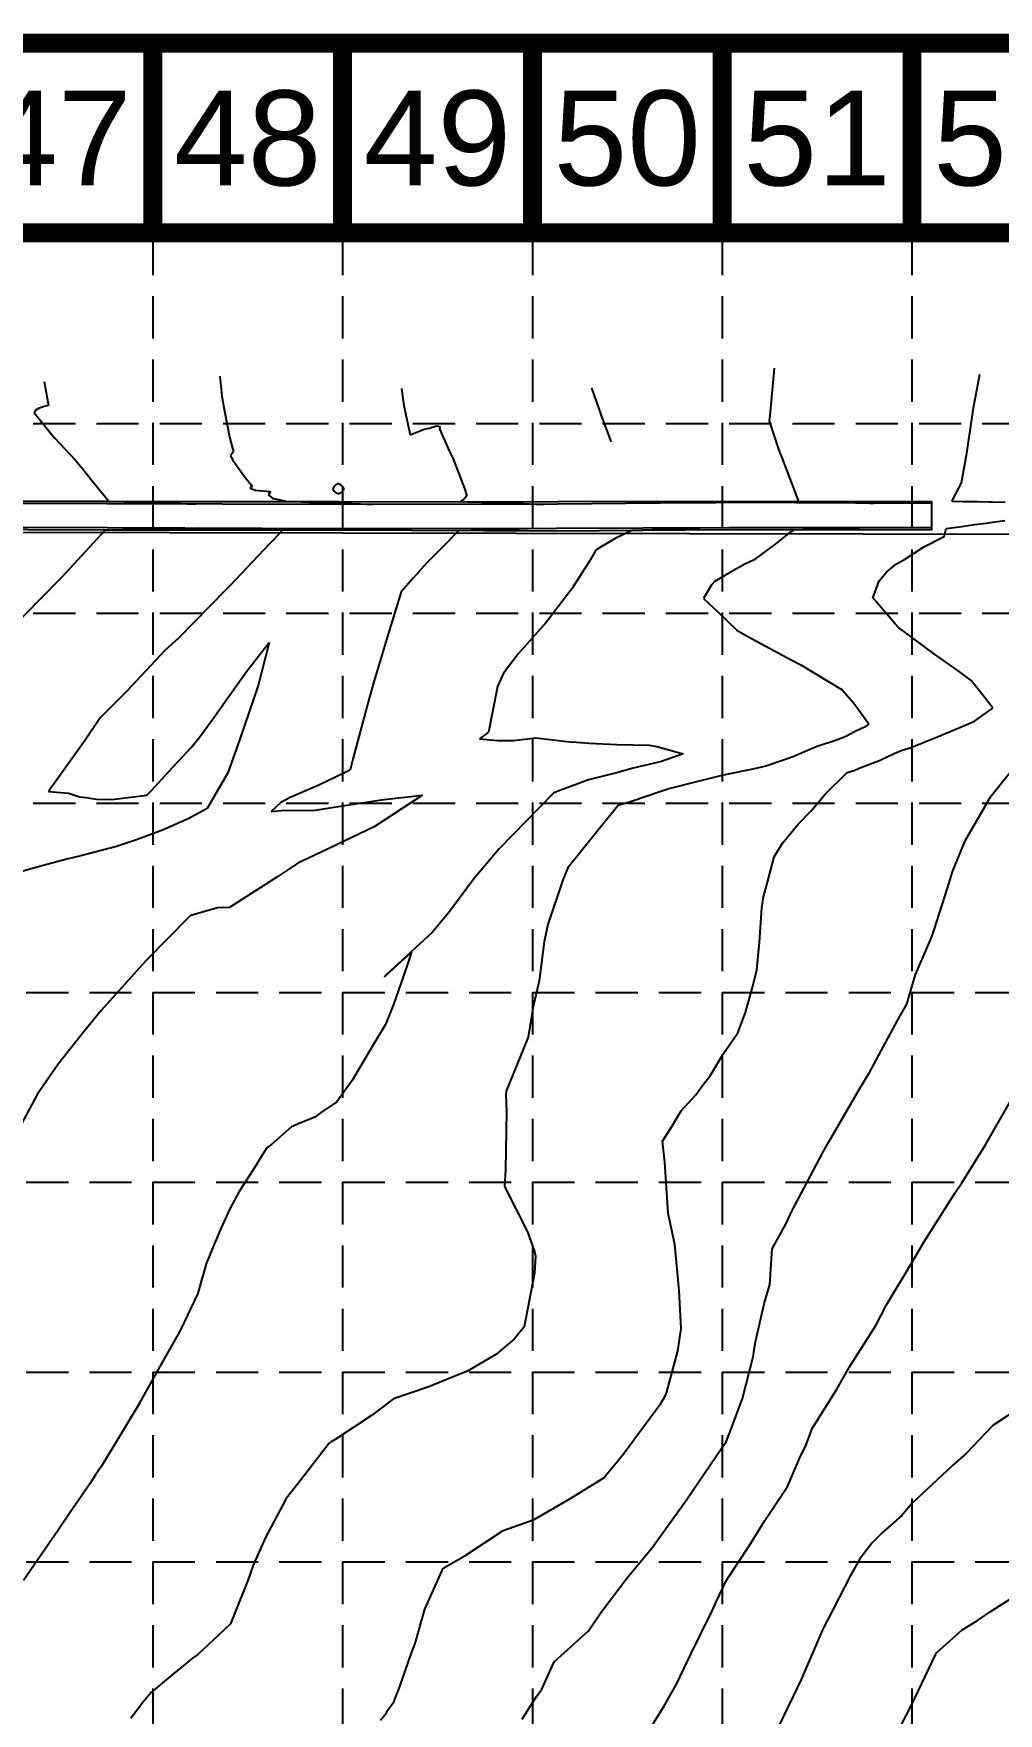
# Model space of a CAD drawing. Extents: x 626 to 3511, y 2890 to 4695.
# Drawn here: x 2760.5 to 2989.2, y 4296.5 to 4694.7 of the extents above; entities that cross this region are included whole.
import ezdxf
from ezdxf.enums import TextEntityAlignment as Align

# ---------------------------------------------------------------- set-up
doc = ezdxf.new("R2010")
doc.units = 0
doc.header["$LTSCALE"] = 100
doc.header["$MEASUREMENT"] = 0
doc.linetypes.add('HIDDEN', pattern=[0.375, 0.25, -0.125])
for name, color, linetype in [('$-BNDY2', 4, 'CONTINUOUS'), ('BASE', 7, 'CONTINUOUS'), ('DG-XCONTOURS', 9, 'CONTINUOUS'), ('DG-XIDX_CONTOURS', 2, 'CONTINUOUS'), ('GRID', 254, 'HIDDEN'), ('PSWDG-XCONC', 4, 'CONTINUOUS')]:
    doc.layers.add(name, color=color, linetype=linetype)
doc.styles.get("Standard").update_dxf_attribs({"font": 'ARIAL.TTF'})

msp = doc.modelspace()

# ---------------------------------------------------------------- linework, layer by layer
at = {"layer": '$-BNDY2', "color": 7}
msp.add_line((752.27, 4580.24), (3393.13, 4575.32), dxfattribs=at)
at = {"layer": 'BASE', "const_width": 4.5}
for points in [[(628.71, 2892.46), (3508.71, 2892.46), (3508.71, 4692.46), (628.71, 4692.46)], [(673.71, 2937.46), (3463.71, 2937.46), (3463.71, 4647.46), (673.71, 4647.46)]]:
    msp.add_lwpolyline(points, close=True, dxfattribs=at)
for points in [[(2788.71, 4647.46), (2788.71, 4692.46)], [(2833.71, 4647.46), (2833.71, 4692.46)], [(2878.71, 4647.46), (2878.71, 4692.46)], [(2923.71, 4647.46), (2923.71, 4692.46)], [(2968.71, 4647.46), (2968.71, 4692.46)]]:
    msp.add_lwpolyline(points, dxfattribs=at)
at = {"layer": 'DG-XCONTOURS', "color": 43}
for p, q in [((2936.04, 4615.44, 1146), (2935.14, 4605.91, 1146)), ((2762.95, 4612.23, 1142), (2764.03, 4606.58, 1142)), ((2804.59, 4613.54, 1143), (2805.08, 4608.78, 1143)), ((2983.34, 4606.41, 1147), (2984.77, 4614.02, 1147)), ((2805.08, 4608.78, 1143), (2805.72, 4605.24, 1143)), ((2847.65, 4610.6, 1144), (2848.27, 4606.58, 1144)), ((2760.82, 4605.37, 1142), (2760.56, 4604.8, 1142)), ((2760.56, 4604.8, 1142), (2761.39, 4603.85, 1142)), ((2761.66, 4605.85, 1142), (2760.82, 4605.37, 1142)), ((2761.39, 4603.85, 1142), (2764.97, 4599.46, 1142)), ((2762.96, 4606.35, 1142), (2761.66, 4605.85, 1142)), ((2764.03, 4606.58, 1142), (2762.96, 4606.35, 1142)), ((2805.72, 4605.24, 1143), (2806.92, 4599.14, 1143)), ((2848.27, 4606.58, 1144), (2849.72, 4599.64, 1144)), ((2935.04, 4604.29, 1146), (2934.82, 4602.96, 1146)), ((2934.82, 4602.96, 1146), (2935.82, 4600.01, 1146)), ((2935.14, 4605.91, 1146), (2935.04, 4604.29, 1146)), ((2982.49, 4600.62, 1147), (2983.34, 4606.41, 1147)), ((2764.97, 4599.46, 1142), (2765.51, 4598.84, 1142)), ((2765.51, 4598.84, 1142), (2766.69, 4597.59, 1142)), ((2806.92, 4599.14, 1143), (2807.49, 4596.96, 1143)), ((2849.72, 4599.64, 1144), (2853.06, 4600.91, 1144)), ((2853.06, 4600.91, 1144), (2854.21, 4601.2, 1144)), ((2854.21, 4601.2, 1144), (2855.96, 4601.7, 1144)), ((2855.96, 4601.7, 1144), (2856.76, 4601.61, 1144)), ((2856.76, 4601.61, 1144), (2856.73, 4601.03, 1144)), ((2856.73, 4601.03, 1144), (2859.09, 4595.68, 1144)), ((2935.82, 4600.01, 1146), (2937.22, 4595.77, 1146)), ((2981.69, 4595.23, 1147), (2982.49, 4600.62, 1147)), ((2766.69, 4597.59, 1142), (2770.34, 4593.68, 1142)), ((2807.84, 4595.63, 1143), (2807.13, 4594.59, 1143)), ((2807.49, 4596.96, 1143), (2807.84, 4595.63, 1143)), ((2859.09, 4595.68, 1144), (2859.84, 4594.05, 1144)), ((2937.22, 4595.77, 1146), (2937.92, 4593.97, 1146)), ((2980.47, 4588.21, 1147), (2981.69, 4595.23, 1147)), ((2770.34, 4593.68, 1142), (2771.99, 4591.71, 1142)), ((2771.99, 4591.71, 1142), (2774.33, 4588.7, 1142)), ((2807.13, 4594.59, 1143), (2807.72, 4593.61, 1143)), ((2807.72, 4593.61, 1143), (2810.5, 4589.73, 1143)), ((2859.84, 4594.05, 1144), (2861.2, 4590.63, 1144)), ((2937.92, 4593.97, 1146), (2940.06, 4588.36, 1146)), ((2774.33, 4588.7, 1142), (2778.32, 4583.89, 1142)), ((2810.5, 4589.73, 1143), (2812.35, 4587.35, 1143)), ((2812.35, 4587.35, 1143), (2811.76, 4587.02, 1143)), ((2811.76, 4587.02, 1143), (2812.18, 4586.79, 1143)), ((2831.8, 4587.43, 1144), (2831.43, 4586.82, 1144)), ((2832.06, 4587.68, 1144), (2831.8, 4587.43, 1144)), ((2832.61, 4588.03, 1144), (2832.06, 4587.68, 1144)), ((2832.7, 4588.1, 1144), (2832.61, 4588.03, 1144)), ((2832.81, 4588.02, 1144), (2832.7, 4588.1, 1144)), ((2833.49, 4587.6, 1144), (2832.81, 4588.02, 1144)), ((2833.72, 4587.38, 1144), (2833.49, 4587.6, 1144)), ((2833.97, 4586.98, 1144), (2833.72, 4587.38, 1144)), ((2834.12, 4586.7, 1144), (2833.97, 4586.98, 1144)), ((2861.2, 4590.63, 1144), (2862.63, 4586.85, 1144)), ((2940.06, 4588.36, 1146), (2941.81, 4583.77, 1146)), ((2978.17, 4583.79, 1147), (2980.47, 4588.21, 1147)), ((2778.32, 4583.89, 1142), (2778.39, 4583.87, 1142)), ((2778.39, 4583.87, 1142), (2778.46, 4583.83, 1142)), ((2778.46, 4583.83, 1142), (2781.97, 4583.72, 1142)), ((2781.97, 4583.72, 1142), (2783.53, 4583.68, 1142)), ((2783.53, 4583.68, 1142), (2785.69, 4583.61, 1142)), ((2785.69, 4583.61, 1142), (2788.61, 4583.52, 1142)), ((2788.61, 4583.52, 1142), (2789.4, 4583.5, 1142)), ((2789.4, 4583.5, 1142), (2791.56, 4583.43, 1142)), ((2791.56, 4583.43, 1142), (2793.11, 4583.39, 1142)), ((2793.11, 4583.39, 1142), (2793.7, 4583.37, 1142)), ((2793.7, 4583.37, 1142), (2796.87, 4583.26, 1142)), ((2796.87, 4583.26, 1142), (2798.88, 4583.19, 1142)), ((2812.18, 4586.79, 1143), (2813.05, 4586.52, 1143)), ((2813.05, 4586.52, 1143), (2813.79, 4586.4, 1143)), ((2813.79, 4586.4, 1143), (2816.59, 4586.15, 1143)), ((2816.59, 4586.15, 1143), (2816.13, 4585.39, 1143)), ((2816.13, 4585.39, 1143), (2816.15, 4585.3, 1143)), ((2816.15, 4585.3, 1143), (2817.14, 4584.6, 1143)), ((2817.14, 4584.6, 1143), (2817.27, 4584.53, 1143)), ((2817.27, 4584.53, 1143), (2818.63, 4584.24, 1143)), ((2818.63, 4584.24, 1143), (2820.29, 4583.89, 1143)), ((2820.29, 4583.89, 1143), (2820.59, 4583.81, 1143)), ((2820.59, 4583.81, 1143), (2823.87, 4583.71, 1143)), ((2823.87, 4583.71, 1143), (2825.7, 4583.65, 1143)), ((2825.7, 4583.65, 1143), (2827.62, 4583.58, 1143)), ((2827.62, 4583.58, 1143), (2830.89, 4583.47, 1143)), ((2830.89, 4583.47, 1143), (2831.38, 4583.45, 1143)), ((2831.38, 4583.45, 1143), (2832.68, 4583.41, 1143)), ((2831.43, 4586.82, 1144), (2831.4, 4586.79, 1144)), ((2831.4, 4586.79, 1144), (2831.42, 4586.76, 1144)), ((2831.42, 4586.76, 1144), (2831.8, 4586.18, 1144)), ((2831.8, 4586.18, 1144), (2831.99, 4586, 1144)), ((2831.99, 4586, 1144), (2832.34, 4585.8, 1144)), ((2832.34, 4585.8, 1144), (2832.62, 4585.65, 1144)), ((2832.62, 4585.65, 1144), (2833.01, 4585.81, 1144)), ((2832.68, 4583.41, 1143), (2835.93, 4583.3, 1143)), ((2833.01, 4585.81, 1144), (2833.43, 4585.99, 1144)), ((2833.43, 4585.99, 1144), (2833.62, 4586.13, 1144)), ((2833.62, 4586.13, 1144), (2833.9, 4586.44, 1144)), ((2833.9, 4586.44, 1144), (2834.12, 4586.7, 1144)), ((2835.93, 4583.3, 1143), (2837.96, 4583.23, 1143)), ((2837.96, 4583.23, 1143), (2840.9, 4583.13, 1143)), ((2862.44, 4584.36, 1144), (2861.65, 4583.78, 1144)), ((2861.65, 4583.78, 1144), (2863.42, 4583.72, 1144)), ((2862.61, 4584.53, 1144), (2862.44, 4584.36, 1144)), ((2863.21, 4585.11, 1144), (2862.61, 4584.53, 1144)), ((2862.63, 4586.85, 1144), (2863.21, 4585.11, 1144)), ((2863.42, 4583.72, 1144), (2866.62, 4583.62, 1144)), ((2866.62, 4583.62, 1144), (2871.48, 4583.46, 1144)), ((2871.48, 4583.46, 1144), (2871.58, 4583.46, 1144)), ((2871.58, 4583.46, 1144), (2871.76, 4583.46, 1144)), ((2871.76, 4583.46, 1144), (2876.55, 4583.3, 1144)), ((2876.55, 4583.3, 1144), (2879.54, 4583.21, 1144)), ((2879.54, 4583.21, 1144), (2881.52, 4583.14, 1144)), ((2941.81, 4583.77, 1146), (2944.6, 4583.7, 1146)), ((2944.6, 4583.7, 1146), (2946.36, 4583.66, 1146)), ((2946.36, 4583.66, 1146), (2949.26, 4583.59, 1146)), ((2949.26, 4583.59, 1146), (2950.92, 4583.55, 1146)), ((2950.92, 4583.55, 1146), (2951.92, 4583.53, 1146)), ((2951.92, 4583.53, 1146), (2955.31, 4583.46, 1146)), ((2955.31, 4583.46, 1146), (2958.75, 4583.4, 1146)), ((2958.75, 4583.4, 1146), (2959.66, 4583.38, 1146)), ((2980.81, 4583.75, 1147), (2978.17, 4583.79, 1147)), ((2982.53, 4583.72, 1147), (2980.81, 4583.75, 1147)), ((2984.22, 4583.69, 1147), (2982.53, 4583.72, 1147)), ((2986.99, 4583.64, 1147), (2984.22, 4583.69, 1147)), ((2987.76, 4583.63, 1147), (2986.99, 4583.64, 1147)), ((2990.76, 4583.57, 1147), (2987.76, 4583.63, 1147)), ((2987.28, 4578.82, 1147), (2990.75, 4579.3, 1147)), ((2777.41, 4576.97, 1142), (2767.13, 4565.83, 1142)), ((2777.59, 4576.97, 1142), (2777.41, 4576.97, 1142)), ((2778.12, 4576.99, 1142), (2777.59, 4576.97, 1142)), ((2781.6, 4577.08, 1142), (2778.12, 4576.99, 1142)), ((2783.07, 4577.12, 1142), (2781.6, 4577.08, 1142)), ((2785.64, 4577.19, 1142), (2783.07, 4577.12, 1142)), ((2788.83, 4577.27, 1142), (2785.64, 4577.19, 1142)), ((2789.69, 4577.29, 1142), (2788.83, 4577.27, 1142)), ((2791.73, 4577.34, 1142), (2789.69, 4577.29, 1142)), ((2793.74, 4577.4, 1142), (2791.73, 4577.34, 1142)), ((2794.5, 4577.41, 1142), (2793.74, 4577.4, 1142)), ((2797.49, 4577.44, 1142), (2794.5, 4577.41, 1142)), ((2799.64, 4577.47, 1142), (2797.49, 4577.44, 1142)), ((2819.17, 4576.62, 1143), (2816.48, 4573.81, 1143)), ((2819.48, 4576.97, 1143), (2819.17, 4576.62, 1143)), ((2823.42, 4577.07, 1143), (2819.48, 4576.97, 1143)), ((2825.04, 4577.09, 1143), (2823.42, 4577.07, 1143)), ((2827.17, 4577.12, 1143), (2825.04, 4577.09, 1143)), ((2830.19, 4577.16, 1143), (2827.17, 4577.12, 1143)), ((2830.92, 4577.16, 1143), (2830.19, 4577.16, 1143)), ((2832.92, 4577.19, 1143), (2830.92, 4577.16, 1143)), ((2834.67, 4577.21, 1143), (2832.92, 4577.19, 1143)), ((2835.37, 4577.22, 1143), (2834.67, 4577.21, 1143)), ((2838.4, 4577.26, 1143), (2835.37, 4577.22, 1143)), ((2840.27, 4577.33, 1143), (2838.4, 4577.26, 1143)), ((2859.97, 4575.57, 1144), (2858.24, 4573.85, 1144)), ((2861.23, 4576.88, 1144), (2859.97, 4575.57, 1144)), ((2864.21, 4576.92, 1144), (2861.23, 4576.88, 1144)), ((2866.47, 4576.95, 1144), (2864.21, 4576.92, 1144)), ((2867.95, 4576.97, 1144), (2866.47, 4576.95, 1144)), ((2871.12, 4577.09, 1144), (2867.95, 4576.97, 1144)), ((2871.24, 4577.09, 1144), (2871.12, 4577.09, 1144)), ((2871.57, 4577.11, 1144), (2871.24, 4577.09, 1144)), ((2874.52, 4577.22, 1144), (2871.57, 4577.11, 1144)), ((2875.54, 4577.26, 1144), (2874.52, 4577.22, 1144)), ((2877.8, 4577.34, 1144), (2875.54, 4577.26, 1144)), ((2879.95, 4577.43, 1144), (2877.8, 4577.34, 1144)), ((2939.43, 4576.23, 1146), (2935.47, 4573.07, 1146)), ((2940.76, 4577.08, 1146), (2939.43, 4576.23, 1146)), ((2943.02, 4577.14, 1146), (2940.76, 4577.08, 1146)), ((2945.08, 4577.2, 1146), (2943.02, 4577.14, 1146)), ((2946.2, 4577.23, 1146), (2945.08, 4577.2, 1146)), ((2949.3, 4577.31, 1146), (2946.2, 4577.23, 1146)), ((2949.37, 4577.32, 1146), (2949.3, 4577.31, 1146)), ((2949.4, 4577.32, 1146), (2949.37, 4577.32, 1146)), ((2952.88, 4577.42, 1146), (2949.4, 4577.32, 1146)), ((2954.35, 4577.47, 1146), (2952.88, 4577.42, 1146)), ((2956.38, 4577.53, 1146), (2954.35, 4577.47, 1146)), ((2959.3, 4577.62, 1146), (2956.38, 4577.53, 1146)), ((2971.51, 4573.03, 1147), (2976.34, 4575.54, 1147)), ((2976.34, 4575.54, 1147), (2976.82, 4577.42, 1147)), ((2976.82, 4577.42, 1147), (2979.9, 4577.83, 1147)), ((2979.9, 4577.83, 1147), (2981.53, 4578.05, 1147)), ((2981.53, 4578.05, 1147), (2983.53, 4578.32, 1147)), ((2983.53, 4578.32, 1147), (2986.32, 4578.69, 1147)), ((2986.32, 4578.69, 1147), (2987.28, 4578.82, 1147)), ((2816.48, 4573.81, 1143), (2807.01, 4563.83, 1143)), ((2858.24, 4573.85, 1144), (2853.61, 4569.17, 1144)), ((2935.43, 4573.04, 1146), (2931.16, 4569.88, 1146)), ((2935.46, 4573.06, 1146), (2935.43, 4573.04, 1146)), ((2935.47, 4573.07, 1146), (2935.46, 4573.06, 1146)), ((2966.96, 4570.09, 1147), (2971.5, 4573.03, 1147)), ((2971.5, 4573.03, 1147), (2971.51, 4573.03, 1147)), ((2971.51, 4573.03, 1147), (2971.51, 4573.03, 1147)), ((2853.61, 4569.17, 1144), (2850.55, 4565.68, 1144)), ((2925.81, 4567.11, 1146), (2921.85, 4564.87, 1146)), ((2929.11, 4568.97, 1146), (2925.81, 4567.11, 1146)), ((2931.16, 4569.88, 1146), (2929.11, 4568.97, 1146)), ((2960.95, 4565, 1147), (2962.63, 4567.06, 1147)), ((2962.63, 4567.06, 1147), (2965.07, 4569.02, 1147)), ((2965.07, 4569.02, 1147), (2966.96, 4570.09, 1147)), ((2767.13, 4565.83, 1142), (2761.61, 4560.22, 1142)), ((2807.01, 4563.83, 1143), (2805.91, 4562.67, 1143)), ((2850.55, 4565.68, 1144), (2847.64, 4562.4, 1144)), ((2921.16, 4564.07, 1146), (2919.31, 4560.78, 1146)), ((2921.85, 4564.87, 1146), (2921.16, 4564.07, 1146)), ((2959.39, 4560.95, 1147), (2960.31, 4563.24, 1147)), ((2960.31, 4563.24, 1147), (2960.95, 4565, 1147)), ((2761.61, 4560.22, 1142), (2756.17, 4554.61, 1142)), ((2805.91, 4562.67, 1143), (2794.81, 4551.42, 1143)), ((2847.64, 4562.4, 1144), (2844.23, 4551.31, 1144)), ((2919.31, 4560.78, 1146), (2922.68, 4557.67, 1146)), ((2964.63, 4554.86, 1147), (2959.39, 4560.95, 1147)), ((2922.68, 4557.67, 1146), (2927.19, 4553.3, 1146)), ((2794.81, 4551.42, 1143), (2791.52, 4548.37, 1143)), ((2844.23, 4551.31, 1144), (2841.1, 4541.07, 1144)), ((2927.19, 4553.3, 1146), (2929.76, 4551.8, 1146)), ((2929.76, 4551.8, 1146), (2940.1, 4546.31, 1146)), ((2965.55, 4553.87, 1147), (2964.63, 4554.86, 1147)), ((2966.41, 4553.31, 1147), (2965.55, 4553.87, 1147)), ((2974.07, 4547.59, 1147), (2966.41, 4553.31, 1147)), ((2791.52, 4548.37, 1143), (2782.61, 4538.95, 1143)), ((2810.95, 4543.53, 1143), (2816.35, 4550.38, 1143)), ((2816.35, 4550.38, 1143), (2814.49, 4543.25, 1143)), ((2979.89, 4543.47, 1147), (2974.07, 4547.59, 1147)), ((2803.03, 4532.39, 1143), (2810.95, 4543.53, 1143)), ((2814.49, 4543.25, 1143), (2813.69, 4540.21, 1143)), ((2940.1, 4546.31, 1146), (2942.32, 4545.1, 1146)), ((2942.32, 4545.1, 1146), (2952.18, 4539.17, 1146)), ((2982.72, 4541.4, 1147), (2979.89, 4543.47, 1147)), ((2813.69, 4540.21, 1143), (2809.38, 4527.49, 1143)), ((2841.1, 4541.07, 1144), (2839.62, 4535.69, 1144)), ((2952.18, 4539.17, 1146), (2954.94, 4536, 1146)), ((2986.71, 4536.42, 1147), (2982.72, 4541.4, 1147)), ((2782.61, 4538.95, 1143), (2776.22, 4532.5, 1143)), ((2839.62, 4535.69, 1144), (2836.15, 4522.73, 1144)), ((2954.94, 4536, 1146), (2958.48, 4531.08, 1146)), ((2987.86, 4534.83, 1147), (2986.71, 4536.42, 1147)), ((2776.22, 4532.5, 1143), (2772.69, 4527.2, 1143)), ((2799.64, 4527.71, 1143), (2803.03, 4532.39, 1143)), ((2980.6, 4530.48, 1147), (2983.52, 4531.71, 1147)), ((2983.52, 4531.71, 1147), (2986.87, 4534.08, 1147)), ((2986.87, 4534.08, 1147), (2987.86, 4534.83, 1147)), ((2772.69, 4527.2, 1143), (2763.99, 4515.07, 1143)), ((2797.84, 4525.51, 1143), (2799.64, 4527.71, 1143)), ((2809.38, 4527.49, 1143), (2806.53, 4519.48, 1143)), ((2952.83, 4528.03, 1146), (2950.61, 4527.13, 1146)), ((2955.22, 4529.25, 1146), (2952.83, 4528.03, 1146)), ((2957.57, 4530.41, 1146), (2955.22, 4529.25, 1146)), ((2958.48, 4531.08, 1146), (2957.57, 4530.41, 1146)), ((2968.31, 4525.44, 1147), (2974.89, 4528.11, 1147)), ((2974.89, 4528.11, 1147), (2980.6, 4530.48, 1147)), ((2792.43, 4519.74, 1143), (2797.84, 4525.51, 1143)), ((2940.68, 4523.39, 1146), (2937.8, 4522.36, 1146)), ((2943.19, 4524.43, 1146), (2940.68, 4523.39, 1146)), ((2946.21, 4525.74, 1146), (2943.19, 4524.43, 1146)), ((2950.61, 4527.13, 1146), (2946.21, 4525.74, 1146)), ((2961.13, 4522.48, 1147), (2964.47, 4524.09, 1147)), ((2964.47, 4524.09, 1147), (2966.38, 4524.83, 1147)), ((2966.38, 4524.83, 1147), (2968.31, 4525.44, 1147)), ((2987.55, 4514.15, 1148), (2995.26, 4523.7, 1148)), ((2788.39, 4515.3, 1143), (2792.43, 4519.74, 1143)), ((2806.53, 4519.48, 1143), (2801.62, 4511.01, 1143)), ((2834.51, 4519.66, 1144), (2827.93, 4516.49, 1144)), ((2835.54, 4520.2, 1144), (2834.51, 4519.66, 1144)), ((2836.15, 4522.73, 1144), (2835.54, 4520.2, 1144)), ((2930.94, 4520.34, 1146), (2923.96, 4518.91, 1146)), ((2934.06, 4521.08, 1146), (2930.94, 4520.34, 1146)), ((2937.8, 4522.36, 1146), (2934.06, 4521.08, 1146)), ((2948.09, 4514.44, 1147), (2953.31, 4519.59, 1147)), ((2953.31, 4519.59, 1147), (2955.13, 4520.13, 1147)), ((2955.13, 4520.13, 1147), (2956.21, 4520.59, 1147)), ((2956.21, 4520.59, 1147), (2961.13, 4522.48, 1147)), ((2787.3, 4514.22, 1143), (2788.39, 4515.3, 1143)), ((2827.93, 4516.49, 1144), (2821.31, 4513.63, 1144)), ((2910.46, 4515.49, 1146), (2909.17, 4515.08, 1146)), ((2911.07, 4515.71, 1146), (2910.46, 4515.49, 1146)), ((2918.53, 4517.62, 1146), (2911.07, 4515.71, 1146)), ((2923.96, 4518.91, 1146), (2918.53, 4517.62, 1146)), ((2763.99, 4515.07, 1143), (2768.77, 4514.69, 1143)), ((2768.77, 4514.69, 1143), (2771.32, 4513.82, 1143)), ((2771.32, 4513.82, 1143), (2772.96, 4513.66, 1143)), ((2772.96, 4513.66, 1143), (2775.36, 4513.27, 1143)), ((2775.36, 4513.27, 1143), (2779.05, 4513.15, 1143)), ((2779.05, 4513.15, 1143), (2787.3, 4514.22, 1143)), ((2819.08, 4512.44, 1144), (2816.77, 4510.34, 1144)), ((2821.31, 4513.63, 1144), (2819.08, 4512.44, 1144)), ((2826.65, 4510.6, 1144), (2836.78, 4512.14, 1144)), ((2836.78, 4512.14, 1144), (2842.89, 4513.08, 1144)), ((2852.69, 4514.22, 1144), (2841.18, 4506.67, 1144)), ((2842.89, 4513.08, 1144), (2852.69, 4514.22, 1144)), ((2899.06, 4511.75, 1146), (2894.2, 4505.79, 1146)), ((2902.43, 4512.8, 1146), (2899.06, 4511.75, 1146)), ((2909.17, 4515.08, 1146), (2902.43, 4512.8, 1146)), ((2944.79, 4510.47, 1147), (2948.09, 4514.44, 1147)), ((2981.4, 4503.53, 1148), (2987.49, 4514.07, 1148)), ((2987.49, 4514.07, 1148), (2987.51, 4514.1, 1148)), ((2987.51, 4514.1, 1148), (2987.55, 4514.15, 1148)), ((2794.43, 4507.41, 1143), (2791.05, 4505.91, 1143)), ((2797.27, 4508.68, 1143), (2794.43, 4507.41, 1143)), ((2801.62, 4511.01, 1143), (2797.27, 4508.68, 1143)), ((2816.77, 4510.34, 1144), (2820.05, 4510.67, 1144)), ((2820.05, 4510.67, 1144), (2826.65, 4510.6, 1144)), ((2937.98, 4502.79, 1147), (2941.72, 4507.31, 1147)), ((2941.72, 4507.31, 1147), (2944.79, 4510.47, 1147)), ((2784.82, 4503.63, 1143), (2780.1, 4502.03, 1143)), ((2791.05, 4505.91, 1143), (2784.82, 4503.63, 1143)), ((2841.18, 4506.67, 1144), (2828.45, 4500.64, 1144)), ((2894.2, 4505.79, 1146), (2887.09, 4496.94, 1146)), ((2978.37, 4496.27, 1148), (2981.4, 4503.53, 1148)), ((2771.64, 4499.81, 1143), (2768.67, 4499.13, 1143)), ((2780.1, 4502.03, 1143), (2771.64, 4499.81, 1143)), ((2828.45, 4500.64, 1144), (2823.13, 4498.05, 1144)), ((2934.7, 4494.42, 1147), (2936.05, 4499.59, 1147)), ((2936.05, 4499.59, 1147), (2937.98, 4502.79, 1147)), ((2763.57, 4497.78, 1143), (2757.34, 4496.02, 1143)), ((2768.67, 4499.13, 1143), (2763.57, 4497.78, 1143)), ((2823.13, 4498.05, 1144), (2818.38, 4494.95, 1144)), ((2887.09, 4496.94, 1146), (2885.82, 4493.87, 1146)), ((2977.11, 4492.18, 1148), (2978.37, 4496.27, 1148)), ((2818.38, 4494.95, 1144), (2806.9, 4487.54, 1144)), ((2885.82, 4493.87, 1146), (2882.35, 4483.56, 1146)), ((2933.51, 4490.08, 1147), (2934.7, 4494.42, 1147)), ((2973.99, 4482.25, 1148), (2977.11, 4492.18, 1148)), ((2804.07, 4487.49, 1144), (2797.77, 4485.69, 1144)), ((2806.9, 4487.54, 1144), (2804.07, 4487.49, 1144)), ((2932.54, 4479.27, 1147), (2933.1, 4487.49, 1147)), ((2933.1, 4487.49, 1147), (2933.51, 4490.08, 1147)), ((2797.35, 4485.33, 1144), (2786.98, 4474.81, 1144)), ((2797.7, 4485.68, 1144), (2797.35, 4485.33, 1144)), ((2797.77, 4485.69, 1144), (2797.7, 4485.68, 1144)), ((2882.35, 4483.56, 1146), (2881.49, 4479.44, 1146)), ((2881.49, 4479.44, 1146), (2880.29, 4470.18, 1146)), ((2969.52, 4471.72, 1148), (2973.17, 4480.03, 1148)), ((2973.17, 4480.03, 1148), (2973.48, 4480.86, 1148)), ((2973.48, 4480.86, 1148), (2973.99, 4482.25, 1148)), ((2931.92, 4472.79, 1147), (2932.54, 4479.27, 1147)), ((2784.23, 4471.79, 1144), (2776.48, 4463.16, 1144)), ((2786.98, 4474.81, 1144), (2784.23, 4471.79, 1144)), ((2930.98, 4468.95, 1147), (2931.92, 4472.79, 1147)), ((2967.45, 4464.68, 1148), (2969.52, 4471.72, 1148)), ((2880.29, 4470.18, 1146), (2878.85, 4463.69, 1146)), ((2929.23, 4462.69, 1147), (2930.98, 4468.95, 1147)), ((2878.85, 4463.69, 1146), (2877.74, 4456.84, 1146)), ((2965.27, 4460.8, 1148), (2967.45, 4464.68, 1148)), ((2776.48, 4463.16, 1144), (2772, 4457.62, 1144)), ((2927.45, 4457.87, 1147), (2929.23, 4462.69, 1147)), ((2958.64, 4448.42, 1148), (2965.27, 4460.8, 1148)), ((2772, 4457.62, 1144), (2766.3, 4450.4, 1144)), ((2877.74, 4456.84, 1146), (2872.49, 4444.04, 1146)), ((2923.85, 4452.7, 1147), (2927.45, 4457.87, 1147)), ((2920.83, 4447.63, 1147), (2923.85, 4452.7, 1147)), ((2766.3, 4450.4, 1144), (2761.28, 4443.27, 1144)), ((2919.28, 4445.68, 1147), (2920.83, 4447.63, 1147)), ((2956.46, 4444.85, 1148), (2958.64, 4448.42, 1148)), ((2872.49, 4444.04, 1146), (2872.41, 4443.16, 1146)), ((2917.46, 4443.18, 1147), (2919.28, 4445.68, 1147)), ((2948.98, 4432, 1148), (2956.46, 4444.85, 1148)), ((2761.28, 4443.27, 1144), (2756.31, 4433.92, 1144)), ((2872.41, 4443.16, 1146), (2872.55, 4439.18, 1146)), ((2913.95, 4439.4, 1147), (2917.46, 4443.18, 1147)), ((2986.15, 4431.34, 1149), (2992.08, 4441.68, 1149)), ((2872.55, 4439.18, 1146), (2872.3, 4425.42, 1146)), ((2909.54, 4432.22, 1147), (2911.78, 4435.67, 1147)), ((2911.78, 4435.67, 1147), (2913.95, 4439.4, 1147)), ((2910.12, 4427.22, 1147), (2909.54, 4432.22, 1147)), ((2947.54, 4429.49, 1148), (2948.98, 4432, 1148)), ((2940.27, 4415.76, 1148), (2947.54, 4429.49, 1148)), ((2980.51, 4422.29, 1149), (2986.15, 4431.34, 1149)), ((2872.3, 4425.42, 1146), (2872.11, 4421.44, 1146)), ((2910.89, 4415.14, 1147), (2910.12, 4427.22, 1147)), ((2872.11, 4421.44, 1146), (2877.54, 4410.67, 1146)), ((2971.53, 4408.27, 1149), (2978.87, 4419.84, 1149)), ((2978.87, 4419.84, 1149), (2980.51, 4422.29, 1149)), ((2938.9, 4412.69, 1148), (2940.27, 4415.76, 1148)), ((2912.5, 4407.72, 1147), (2910.89, 4415.14, 1147)), ((2935.57, 4406.66, 1148), (2938.9, 4412.69, 1148)), ((2877.54, 4410.67, 1146), (2879.24, 4406.07, 1146)), ((2913.51, 4396.81, 1147), (2912.5, 4407.72, 1147)), ((2968.78, 4403.48, 1149), (2971.53, 4408.27, 1149)), ((2879.24, 4406.07, 1146), (2879.49, 4404.95, 1146)), ((2879.49, 4404.95, 1146), (2879.25, 4400.91, 1146)), ((2935.02, 4398.22, 1148), (2935.57, 4406.66, 1148)), ((2879.25, 4400.91, 1146), (2876.77, 4388.19, 1146)), ((2962.7, 4393.4, 1149), (2968.78, 4403.48, 1149)), ((2914.02, 4387.8, 1147), (2913.51, 4396.81, 1147)), ((2933.66, 4393.59, 1148), (2935.02, 4398.22, 1148)), ((2931.64, 4384.64, 1148), (2933.66, 4393.59, 1148)), ((2960.1, 4388.48, 1149), (2962.7, 4393.4, 1149)), ((2876.77, 4388.19, 1146), (2874.51, 4385.3, 1146)), ((2913.16, 4382.42, 1147), (2914.02, 4387.8, 1147)), ((2953.87, 4378.71, 1149), (2960.1, 4388.48, 1149)), ((2874.51, 4385.3, 1146), (2870.01, 4381.64, 1146)), ((2931.23, 4382.29, 1148), (2931.64, 4384.64, 1148)), ((2870.01, 4381.64, 1146), (2863.3, 4377.64, 1146)), ((2910.48, 4372.54, 1147), (2913.16, 4382.42, 1147)), ((2928.51, 4371.2, 1148), (2931.1, 4381.35, 1148)), ((2931.1, 4381.35, 1148), (2931.23, 4382.29, 1148)), ((2859.95, 4376.32, 1146), (2854.17, 4373.96, 1146)), ((2863.3, 4377.64, 1146), (2859.95, 4376.32, 1146)), ((2950.88, 4373.43, 1149), (2953.87, 4378.71, 1149)), ((2854.17, 4373.96, 1146), (2845.77, 4371.09, 1146)), ((2910.12, 4371.56, 1147), (2910.48, 4372.54, 1147)), ((2945.03, 4364.08, 1149), (2950.88, 4373.43, 1149)), ((2845.77, 4371.09, 1146), (2840.6, 4367.16, 1146)), ((2900.34, 4358.04, 1147), (2909.26, 4370.19, 1147)), ((2909.26, 4370.19, 1147), (2910.12, 4371.56, 1147)), ((2925.73, 4363.76, 1148), (2928.51, 4371.2, 1148)), ((2840.6, 4367.16, 1146), (2831.96, 4361.49, 1146)), ((2943.6, 4360.17, 1149), (2945.03, 4364.08, 1149)), ((2830.53, 4360.58, 1146), (2825.56, 4354.13, 1146)), ((2831.04, 4360.91, 1146), (2830.53, 4360.58, 1146)), ((2831.96, 4361.49, 1146), (2831.04, 4360.91, 1146)), ((2922.3, 4357.55, 1148), (2924.64, 4360.94, 1148)), ((2924.64, 4360.94, 1148), (2925.73, 4363.76, 1148)), ((2942.05, 4356.94, 1149), (2943.6, 4360.17, 1149)), ((2895.65, 4352.37, 1147), (2900.34, 4358.04, 1147)), ((2915.27, 4347.13, 1148), (2922.3, 4357.55, 1148)), ((2939.2, 4350.3, 1149), (2942.05, 4356.94, 1149)), ((2825.56, 4354.13, 1146), (2820.71, 4347.96, 1146)), ((2887.63, 4347.44, 1147), (2895.65, 4352.37, 1147)), ((2820.71, 4347.96, 1146), (2820.26, 4347.29, 1146)), ((2933.81, 4342.28, 1149), (2939.2, 4350.3, 1149)), ((2820.26, 4347.29, 1146), (2815.42, 4338.23, 1146)), ((2879.11, 4342.49, 1147), (2887.63, 4347.44, 1147)), ((2907.03, 4335.7, 1148), (2915.27, 4347.13, 1148)), ((2871.81, 4339.88, 1147), (2879.11, 4342.49, 1147)), ((2930.07, 4336.3, 1149), (2933.81, 4342.28, 1149)), ((2815.42, 4338.23, 1146), (2812.48, 4331.67, 1146)), ((2862.69, 4333.92, 1147), (2871.81, 4339.88, 1147)), ((2924.74, 4328.11, 1149), (2930.07, 4336.3, 1149)), ((2857.59, 4330.98, 1147), (2862.69, 4333.92, 1147)), ((2901.19, 4328.65, 1148), (2905.34, 4333.72, 1148)), ((2905.34, 4333.72, 1148), (2907.03, 4335.7, 1148)), ((2812.48, 4331.67, 1146), (2811.25, 4328.01, 1146)), ((2855.69, 4326.74, 1147), (2857.59, 4330.98, 1147)), ((2895.04, 4320.58, 1148), (2901.19, 4328.65, 1148)), ((2922.26, 4323.02, 1149), (2924.74, 4328.11, 1149)), ((2811.25, 4328.01, 1146), (2808.05, 4320.02, 1146)), ((2853.21, 4321.28, 1147), (2855.69, 4326.74, 1147)), ((2987.45, 4320.78, 1151), (2994.02, 4324.93, 1151)), ((2850.95, 4313.12, 1147), (2853.21, 4321.28, 1147)), ((2891.98, 4316.11, 1148), (2895.04, 4320.58, 1148)), ((2916.39, 4310.74, 1149), (2921.3, 4320.85, 1149)), ((2921.3, 4320.85, 1149), (2922.26, 4323.02, 1149)), ((2984.21, 4318.55, 1151), (2987.45, 4320.78, 1151)), ((2807.12, 4317.76, 1146), (2804.27, 4315.11, 1146)), ((2808.05, 4320.02, 1146), (2807.12, 4317.76, 1146)), ((2883.91, 4308.8, 1148), (2891.98, 4316.11, 1148)), ((2974.6, 4311.01, 1151), (2980.57, 4316.33, 1151)), ((2980.57, 4316.33, 1151), (2984.21, 4318.55, 1151)), ((2804.27, 4315.11, 1146), (2799.41, 4310.51, 1146)), ((2849.97, 4310.63, 1147), (2850.95, 4313.12, 1147)), ((2798.13, 4309.64, 1146), (2791.02, 4303.77, 1146)), ((2799.41, 4310.51, 1146), (2798.13, 4309.64, 1146)), ((2847.24, 4302.66, 1147), (2849.97, 4310.63, 1147)), ((2880.93, 4302.32, 1148), (2883.91, 4308.8, 1148)), ((2912.89, 4303.5, 1149), (2916.39, 4310.74, 1149)), ((2968.56, 4298.47, 1151), (2974.25, 4310.42, 1151)), ((2974.25, 4310.42, 1151), (2974.42, 4310.77, 1151)), ((2974.42, 4310.77, 1151), (2974.49, 4310.91, 1151)), ((2974.49, 4310.91, 1151), (2974.6, 4311.01, 1151)), ((2788.35, 4301.5, 1146), (2786.38, 4299.1, 1146)), ((2791.02, 4303.77, 1146), (2788.35, 4301.5, 1146)), ((2845.95, 4299.48, 1147), (2846.29, 4300.34, 1147)), ((2846.29, 4300.34, 1147), (2847.24, 4302.66, 1147)), ((2877.99, 4297.97, 1148), (2879.66, 4300.58, 1148)), ((2879.66, 4300.58, 1148), (2880.93, 4302.32, 1148)), ((2910.1, 4298.54, 1149), (2912.89, 4303.5, 1149)), ((2785.36, 4297.78, 1146), (2783.54, 4295.31, 1146)), ((2786.38, 4299.1, 1146), (2785.36, 4297.78, 1146)), ((2842.7, 4294.92, 1147), (2844.1, 4296.71, 1147)), ((2844.1, 4296.71, 1147), (2844.33, 4297.2, 1147)), ((2844.33, 4297.2, 1147), (2845.85, 4299.27, 1147)), ((2845.85, 4299.27, 1147), (2845.95, 4299.48, 1147)), ((2876.29, 4295.15, 1148), (2877.99, 4297.97, 1148)), ((2905.38, 4290.9, 1149), (2910.1, 4298.54, 1149)), ((2966.03, 4293.62, 1151), (2968.56, 4298.47, 1151))]:
    msp.add_line(p, q, dxfattribs=at)
at = {"layer": 'DG-XIDX_CONTOURS', "color": 43}
for p, q in [((2892.76, 4610.75, 1145), (2894.99, 4604.18, 1145)), ((2894.99, 4604.18, 1145), (2897.26, 4598.27, 1145)), ((2897.26, 4598.27, 1145), (2897.37, 4597.97, 1145)), ((2909.59, 4583.68, 1145), (2909.85, 4583.68, 1145)), ((2909.85, 4583.68, 1145), (2912.37, 4583.65, 1145)), ((2912.37, 4583.65, 1145), (2915.06, 4583.61, 1145)), ((2915.06, 4583.61, 1145), (2917.22, 4583.58, 1145)), ((2917.22, 4583.58, 1145), (2919.22, 4583.56, 1145)), ((2919.22, 4583.56, 1145), (2922.13, 4583.5, 1145)), ((2898.34, 4575.07, 1145), (2894.6, 4572.81, 1145)), ((2902.29, 4576.93, 1145), (2898.34, 4575.07, 1145)), ((2904.85, 4577.01, 1145), (2902.29, 4576.93, 1145)), ((2907.15, 4577.09, 1145), (2904.85, 4577.01, 1145)), ((2909.24, 4577.15, 1145), (2907.15, 4577.09, 1145)), ((2912.01, 4577.24, 1145), (2909.24, 4577.15, 1145)), ((2915.06, 4577.34, 1145), (2912.01, 4577.24, 1145)), ((2916.87, 4577.4, 1145), (2915.06, 4577.34, 1145)), ((2918.51, 4577.45, 1145), (2916.87, 4577.4, 1145)), ((2921.6, 4577.57, 1145), (2918.51, 4577.45, 1145)), ((2893.72, 4572.26, 1145), (2892.22, 4569.63, 1145)), ((2894.6, 4572.81, 1145), (2893.72, 4572.26, 1145)), ((2892.22, 4569.63, 1145), (2888.07, 4563.1, 1145)), ((2888.07, 4563.1, 1145), (2881.63, 4554.7, 1145)), ((2881.26, 4554.35, 1145), (2875.41, 4547.78, 1145)), ((2881.43, 4554.5, 1145), (2881.26, 4554.35, 1145)), ((2881.63, 4554.7, 1145), (2881.43, 4554.5, 1145)), ((2875.41, 4547.78, 1145), (2871.87, 4543.15, 1145)), ((2871.87, 4543.15, 1145), (2870.47, 4539.99, 1145)), ((2870.47, 4539.99, 1145), (2868.34, 4529.09, 1145)), ((2868.34, 4529.09, 1145), (2866.2, 4527.55, 1145)), ((2866.2, 4527.55, 1145), (2870.46, 4527.12, 1145)), ((2870.46, 4527.12, 1145), (2874.26, 4527.17, 1145)), ((2874.26, 4527.17, 1145), (2879.52, 4527.79, 1145)), ((2879.52, 4527.79, 1145), (2887.56, 4526.87, 1145)), ((2887.56, 4526.87, 1145), (2889.17, 4526.73, 1145)), ((2889.17, 4526.73, 1145), (2892.06, 4526.49, 1145)), ((2892.06, 4526.49, 1145), (2898.71, 4526.24, 1145)), ((2898.71, 4526.24, 1145), (2906.4, 4526.08, 1145)), ((2906.4, 4526.08, 1145), (2908.24, 4525.77, 1145)), ((2908.24, 4525.77, 1145), (2914.44, 4523.99, 1145)), ((2914.44, 4523.99, 1145), (2909.3, 4522.21, 1145)), ((2899.31, 4519.62, 1145), (2892, 4517.81, 1145)), ((2900.64, 4520.02, 1145), (2899.31, 4519.62, 1145)), ((2902.6, 4520.61, 1145), (2900.64, 4520.02, 1145)), ((2909.3, 4522.21, 1145), (2902.6, 4520.61, 1145)), ((2885.43, 4515.39, 1145), (2883.81, 4514.74, 1145)), ((2892, 4517.81, 1145), (2885.43, 4515.39, 1145)), ((2880.37, 4511.27, 1145), (2870.87, 4501.46, 1145)), ((2883.81, 4514.74, 1145), (2880.37, 4511.27, 1145)), ((2870.87, 4501.46, 1145), (2864.84, 4494.35, 1145)), ((2864.84, 4494.35, 1145), (2858.88, 4486.38, 1145)), ((2858.88, 4486.38, 1145), (2854.95, 4481.67, 1145)), ((2854.95, 4481.67, 1145), (2845.88, 4473.27, 1145)), ((2845.93, 4473.25, 1145), (2850.05, 4477.02, 1145)), ((2850.05, 4477.02, 1145), (2848.68, 4472.99, 1145)), ((2843.66, 4471.16, 1145), (2845.93, 4473.25, 1145)), ((2845.41, 4472.84, 1145), (2843.69, 4471.21, 1145)), ((2845.42, 4472.85, 1145), (2845.41, 4472.84, 1145)), ((2845.88, 4473.27, 1145), (2845.42, 4472.85, 1145)), ((2848.68, 4472.99, 1145), (2845.79, 4464.56, 1145)), ((2843.69, 4471.21, 1145), (2843.66, 4471.16, 1145)), ((2845.79, 4464.56, 1145), (2843.89, 4459.86, 1145)), ((2843.89, 4459.86, 1145), (2841.12, 4455.29, 1145)), ((2841.12, 4455.29, 1145), (2835.98, 4446.58, 1145)), ((2835.98, 4446.58, 1145), (2832.32, 4441.47, 1145)), ((2832.32, 4441.47, 1145), (2828.48, 4438.88, 1145)), ((2821.62, 4435.57, 1145), (2816.83, 4431.37, 1145)), ((2822, 4435.7, 1145), (2821.62, 4435.57, 1145)), ((2823.06, 4436.2, 1145), (2822, 4435.7, 1145)), ((2827.15, 4437.91, 1145), (2823.06, 4436.2, 1145)), ((2828.48, 4438.88, 1145), (2827.15, 4437.91, 1145)), ((2814.63, 4428.88, 1145), (2813.05, 4426.23, 1145)), ((2815.79, 4430.62, 1145), (2814.63, 4428.88, 1145)), ((2816.83, 4431.37, 1145), (2815.79, 4430.62, 1145)), ((2813.05, 4426.23, 1145), (2809.23, 4420.24, 1145)), ((2809.23, 4420.24, 1145), (2806.98, 4416.17, 1145)), ((2806.98, 4416.17, 1145), (2804.9, 4411.66, 1145)), ((2804.9, 4411.66, 1145), (2802.98, 4407.01, 1145)), ((2802.98, 4407.01, 1145), (2801.34, 4403.12, 1145)), ((2800.48, 4400.06, 1145), (2800.32, 4399.53, 1145)), ((2801.34, 4403.12, 1145), (2800.48, 4400.06, 1145)), ((2799.24, 4395.76, 1145), (2798.44, 4394.11, 1145)), ((2799.39, 4396.11, 1145), (2799.24, 4395.76, 1145)), ((2800.32, 4399.53, 1145), (2799.39, 4396.11, 1145)), ((2798.44, 4394.11, 1145), (2795.47, 4387.8, 1145)), ((2795.47, 4387.8, 1145), (2794.76, 4386.46, 1145)), ((2794.76, 4386.46, 1145), (2791.11, 4380, 1145)), ((2791.11, 4380, 1145), (2785.51, 4369.97, 1145)), ((2785.47, 4369.9, 1145), (2779.51, 4359.94, 1145)), ((2785.48, 4369.92, 1145), (2785.47, 4369.9, 1145)), ((2785.51, 4369.97, 1145), (2785.48, 4369.92, 1145)), ((2995.09, 4369.53, 1150), (2987.9, 4364.76, 1150)), ((2987.9, 4364.76, 1150), (2981.53, 4358.13, 1150)), ((2779.51, 4359.94, 1145), (2776.54, 4355.18, 1145)), ((2981.53, 4358.13, 1150), (2978.32, 4355.34, 1150)), ((2775.13, 4353.07, 1145), (2773.79, 4351, 1145)), ((2776.54, 4355.18, 1145), (2775.13, 4353.07, 1145)), ((2978.32, 4355.34, 1150), (2973.44, 4350.72, 1150)), ((2772.18, 4348.66, 1145), (2771.01, 4346.91, 1145)), ((2773.79, 4351, 1145), (2772.18, 4348.66, 1145)), ((2973.44, 4350.72, 1150), (2968.68, 4346.28, 1150)), ((2769.22, 4344.36, 1145), (2766.25, 4340, 1145)), ((2771.01, 4346.91, 1145), (2769.22, 4344.36, 1145)), ((2968.68, 4346.28, 1150), (2966.31, 4343.46, 1150)), ((2766.25, 4340, 1145), (2763.09, 4335.38, 1145)), ((2966.31, 4343.46, 1150), (2961.74, 4339.46, 1150)), ((2959.29, 4336.96, 1150), (2956.33, 4333.2, 1150)), ((2961.74, 4339.46, 1150), (2959.29, 4336.96, 1150)), ((2763.09, 4335.38, 1145), (2758.03, 4328.03, 1145)), ((2956.33, 4333.2, 1150), (2954.13, 4329.2, 1150)), ((2954.13, 4329.2, 1150), (2948.67, 4318.66, 1150)), ((2947.52, 4316.34, 1150), (2942.43, 4304.61, 1150)), ((2947.84, 4317.01, 1150), (2947.52, 4316.34, 1150)), ((2948.67, 4318.66, 1150), (2947.84, 4317.01, 1150)), ((2942.43, 4304.61, 1150), (2939.53, 4298.47, 1150)), ((2939.53, 4298.47, 1150), (2936.54, 4292.33, 1150))]:
    msp.add_line(p, q, dxfattribs=at)
at = {"layer": 'GRID', "color": 252, "linetype": 'HIDDEN', "ltscale": 0.4}
for p, q in [((2788.71, 4647.46), (2788.71, 3072.26)), ((2833.71, 4647.46), (2833.71, 3072.26)), ((2878.71, 4647.46), (2878.71, 3072.26)), ((2923.71, 4647.46), (2923.71, 3072.26)), ((2968.71, 4647.46), (2968.71, 3072.26)), ((675.37, 4602.31), (3465.37, 4602.31)), ((675.37, 4557.31), (3465.37, 4557.31)), ((675.37, 4512.31), (3465.37, 4512.31)), ((673.71, 4467.46), (3463.71, 4467.46)), ((673.71, 4422.46), (3463.71, 4422.46)), ((673.71, 4377.46), (3463.71, 4377.46)), ((673.71, 4332.46), (3463.71, 4332.46))]:
    msp.add_line(p, q, dxfattribs=at)
at = {"layer": 'PSWDG-XCONC', "color": 5}
for p, q in [((2777.73, 4583.83), (2832.74, 4583.8)), ((2832.64, 4583.13), (2777.85, 4583.23)), ((2884.72, 4583.14), (2832.64, 4583.13)), ((2832.74, 4583.8), (2884.85, 4583.76))]:
    msp.add_line(p, q, dxfattribs=at)
for points in [[(2777.73, 4583.83), (2721.15, 4583.82), (2719.43, 4583.88), (2655.79, 4583.65), (2598.06, 4584.05)], [(2777.85, 4583.23), (2721.09, 4583.31), (2718.94, 4583.36), (2651.8, 4583.27), (2598.06, 4583.38)], [(2973.38, 4583.75), (2973.34, 4583.32), (2925.12, 4583.53), (2884.72, 4583.14)], [(2973.38, 4583.75), (2925.18, 4583.78), (2884.85, 4583.76)], [(2973.34, 4583.32), (2973.32, 4577.64)], [(2973.32, 4577.64), (2973.32, 4577.05), (2925.25, 4577.1), (2884.45, 4576.8), (2832.79, 4576.97), (2778.12, 4576.97), (2721.02, 4577.24), (2719.65, 4577.03), (2651.87, 4576.94), (2597.86, 4577.1)], [(2973.32, 4577.64), (2925.27, 4577.58), (2884.4, 4577.44), (2832.99, 4577.31), (2778.02, 4577.57), (2721.13, 4577.66), (2719.68, 4577.54), (2652.03, 4577.27), (2597.99, 4577.64)]]:
    msp.add_lwpolyline(points, dxfattribs=at)

# ---------------------------------------------------------------- texts
at = {"layer": 'BASE'}
for s, p in [('47', (2766.21, 4669.96)), ('48', (2811.21, 4669.96)), ('49', (2856.21, 4669.96)), ('50', (2901.21, 4669.96)), ('51', (2946.21, 4669.96)), ('52', (2991.21, 4669.96))]:
    msp.add_text(s, height=22.5, dxfattribs=at).set_placement(p, align=Align.MIDDLE_CENTER)

doc.saveas('drawing.dxf')
